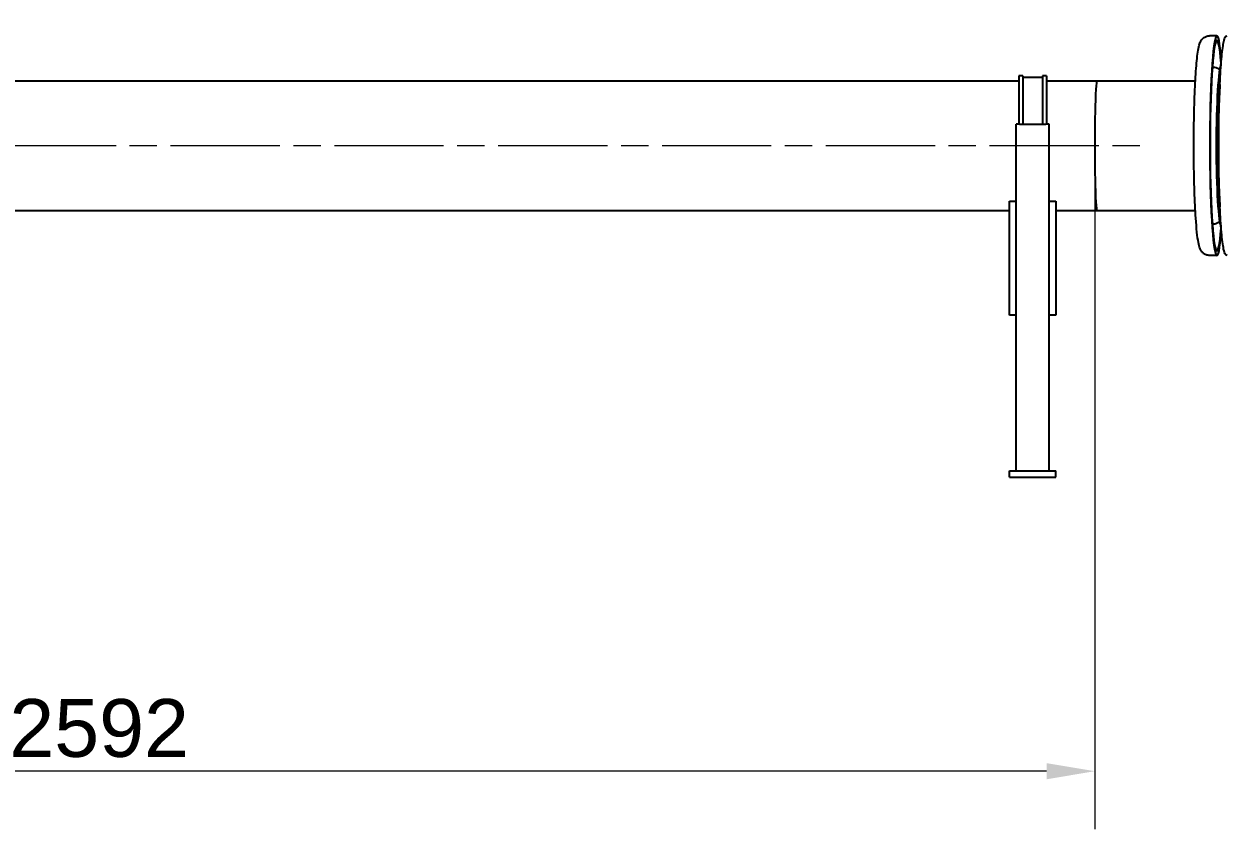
# Model space of a CAD drawing. Header units: millimetres. Extents: x 0 to 14850, y -38768 to 10500.
# Drawn here: x 3728 to 5283, y 7608 to 8652 of the extents above; entities that cross this region are included whole.
import ezdxf

# ---------------------------------------------------------------- set-up
doc = ezdxf.new("R2010")
doc.units = ezdxf.units.MM
doc.header["$LTSCALE"] = 25
doc.linetypes.add('CHAIN', pattern=[0.3543, 0.2362, -0.0295, 0.0591, -0.0295])
for name, color, linetype, lineweight in [('Centerline', 7, 'Continuous', 18), ('Dimension', 7, 'Continuous', 18), ('Visible', 7, 'Continuous', 25)]:
    doc.layers.add(name, color=color, linetype=linetype, lineweight=lineweight)
doc.styles.add('Title', font='arial.ttf')
doc.dimstyles.new('Default - Method 2b', dxfattribs={"dimscale": 25, "dimtxt": 3, "dimasz": 2.5, "dimexe": 3, "dimexo": 0.5, "dimgap": 0.7, "dimtad": 0, "dimtoh": 1, "dimdec": 1, "dimrnd": 1e-08, "dimtxsty": 'Title', "dimcen": 0.09, "dimdle": 10, "dimclrd": 256, "dimclre": 256, "dimclrt": 7, "dimadec": 0, "dimazin": 2, "dimtfac": 0.833333, "dimtdec": 1, "dimtmove": 0, "dimatfit": 3, "dimfxl": 1, "dimtolj": 1, "dimlwd": -1, "dimlwe": -1, "dimarcsym": 0})

# ---------------------------------------------------------------- blocks, each defined once
blk = doc.blocks.new('*D53')
at = {"layer": 'Defpoints', "color": 0, "transparency": 16777216}
for p in [(2525.7, 8494.4), (5117.7, 8494.4), (2525.7, 7682.9)]:
    blk.add_point(p, dxfattribs=at)
at = {"layer": 'Dimension', "transparency": 16777216}
for p, q in [((2525.7, 8481.9), (2525.7, 7607.9)), ((5117.7, 8481.9), (5117.7, 7607.9)), ((5055.2, 7682.9), (2588.2, 7682.9))]:
    blk.add_line(p, q, dxfattribs=at)
for points in [[(2588.2, 7693.3), (2588.2, 7672.4), (2525.7, 7682.9)], [(5055.2, 7693.3), (5055.2, 7672.4), (5117.7, 7682.9)]]:
    blk.add_solid(points, dxfattribs=at)
at = {"layer": 'Dimension', "color": 7, "transparency": 16777216, "insert": (3709.5, 7700.4), "char_height": 75, "attachment_point": 7, "style": 'Title'}
blk.add_mtext('\\A1;2592', dxfattribs=at)

msp = doc.modelspace()

# ---------------------------------------------------------------- linework, layer by layer
at = {"layer": 'Centerline', "linetype": 'CHAIN', "ltscale": 23.990969}
msp.add_line((2856.23, 8494.43), (5182.91, 8494.43), dxfattribs=at)
at = {"layer": 'Visible'}
for p, q in [((5276.14, 8636.93), (5266.66, 8636.93)), ((5271.15, 8596.43), (5270.21, 8596.43)), ((5019.34, 8584.93), (5019.34, 8522.43)), ((5024.34, 8584.93), (5019.34, 8584.93)), ((5024.34, 8584.93), (5024.34, 8522.43)), ((5049.84, 8582.93), (5024.34, 8582.93)), ((5049.84, 8584.93), (5049.84, 8522.43)), ((5054.84, 8584.93), (5049.84, 8584.93)), ((5054.84, 8584.93), (5054.84, 8522.43)), ((3054.84, 8578.58), (5019.34, 8578.58)), ((5054.84, 8578.58), (5120.41, 8578.58)), ((5120.41, 8578.58), (5248.12, 8578.58)), ((5019.84, 8522.43), (5015.84, 8522.43)), ((5015.84, 8072.43), (5015.84, 8522.43)), ((5019.84, 8522.43), (5054.34, 8522.43)), ((5058.34, 8522.43), (5054.34, 8522.43)), ((5058.34, 8072.43), (5058.34, 8522.43)), ((3067.09, 8410.28), (5007.09, 8410.28)), ((5007.09, 8422.43), (5015.84, 8422.43)), ((5007.09, 8274.43), (5007.09, 8422.43)), ((5058.34, 8422.43), (5067.09, 8422.43)), ((5067.09, 8422.43), (5067.09, 8274.43)), ((5067.09, 8410.28), (5120.41, 8410.28)), ((5120.41, 8410.28), (5248.12, 8410.28)), ((5271.15, 8392.43), (5270.21, 8392.43)), ((5276.14, 8351.93), (5266.66, 8351.93)), ((5015.84, 8274.43), (5007.09, 8274.43)), ((5067.09, 8274.43), (5058.34, 8274.43)), ((5007.09, 8064.43), (5007.09, 8072.43)), ((5007.09, 8072.43), (5067.09, 8072.43)), ((5067.09, 8064.43), (5067.09, 8072.43)), ((5007.09, 8064.43), (5067.09, 8064.43))]:
    msp.add_line(p, q, dxfattribs=at)
for centre, major_axis, ratio, start_param, end_param in [((5276.14, 8494.43), (0, -142.5), 0.0654138, 2.4648506, 6.9599274), ((5276.14, 8494.43), (0, -136.5), 0.0654138, 2.4742984, 6.9504796), ((5282.13, 8494.43), (0, -106), 0.0654138, 3.2256224, 6.1991556), ((5120.41, 8494.43), (0, 84.15), 0.0327419, 0, 3.1415927), ((5284.63, 8494.43), (0, 106), 0.0654138, 0.7247997, 2.416793), ((5284.63, 8494.43), (0, -105), 0.0654138, 3.9047549, 5.520023)]:
    msp.add_ellipse(centre, major_axis=major_axis, ratio=ratio, start_param=start_param, end_param=end_param, dxfattribs=at)
for points, knots in [([(5266.66, 8351.93), (5265.05, 8351.93), (5263.45, 8352.27), (5260.66, 8353.35), (5259.51, 8354.1), (5257.51, 8355.72), (5256.79, 8356.58), (5255.32, 8358.59), (5254.83, 8359.6), (5253.15, 8363.42), (5252.66, 8365.8), (5250.7, 8376.2), (5249.63, 8386.77), (5248.03, 8410.68), (5247.47, 8422.5), (5246.63, 8448.03), (5246.35, 8461.71), (5246.08, 8489.66), (5246.1, 8503.93), (5246.43, 8531.67), (5246.74, 8545.14), (5247.63, 8569.99), (5248.21, 8581.36), (5249.6, 8601.01), (5250.4, 8609.2), (5251.87, 8619.12), (5252.42, 8622.08), (5253.64, 8626.43), (5254.08, 8627.95), (5255.75, 8630.87), (5256.37, 8631.85), (5258.46, 8634.01), (5259.92, 8635.24), (5263.47, 8636.6), (5265.06, 8636.93), (5266.66, 8636.93)], [0.5778917, 0.5778917, 0.5778917, 0.5778917, 0.6031851, 0.6031851, 0.6310756, 0.6310756, 0.666701, 0.666701, 0.7254631, 0.7254631, 0.91092, 0.91092, 1.3539774, 1.3539774, 1.682383, 1.682383, 2.0056088, 2.0056088, 2.3276249, 2.3276249, 2.6496991, 2.6496991, 2.9731866, 2.9731866, 3.3026084, 3.3026084, 3.490979, 3.490979, 3.6052317, 3.6052317, 3.6520371, 3.6520371, 3.6944064, 3.6944064, 3.7194843, 3.7194843, 3.7194843, 3.7194843]), ([(5289.61, 8351.93), (5288.6, 8351.93), (5287.84, 8352.52), (5286.01, 8354.66), (5285.54, 8356.82), (5283.82, 8365.3), (5282.89, 8372.77), (5281.27, 8391.55), (5280.58, 8402.65), (5279.47, 8427.56), (5279.05, 8441.35), (5278.51, 8470.25), (5278.39, 8485.35), (5278.47, 8515.35), (5278.67, 8530.25), (5279.37, 8558.34), (5279.87, 8571.53), (5281.11, 8594.87), (5281.85, 8605.02), (5283.53, 8621.32), (5284.44, 8627.41), (5286.23, 8634.21), (5286.38, 8636.93), (5289.61, 8636.93)], [1.5707963, 1.5707963, 1.5707963, 1.5707963, 1.6475082, 1.6475082, 1.8823404, 1.8823404, 2.220516, 2.220516, 2.5426619, 2.5426619, 2.8633512, 2.8633512, 3.1837096, 3.1837096, 3.5040076, 3.5040076, 3.8244152, 3.8244152, 4.1452955, 4.1452955, 4.4684843, 4.4684843, 4.712389, 4.712389, 4.712389, 4.712389]), ([(5271.15, 8596.43), (5272.52, 8596.43), (5273.88, 8596.17), (5276.29, 8595.3), (5277.31, 8594.68), (5278.68, 8593.64), (5279.15, 8593.2), (5279.54, 8592.79)], [3.719484349, 3.719484349, 3.719484349, 3.719484349, 3.743092474, 3.743092474, 3.769032158, 3.769032158, 3.788344565, 3.788344565, 3.788344565, 3.788344565]), ([(5279.54, 8396.08), (5278.86, 8395.36), (5277.93, 8394.53), (5275.43, 8393.19), (5273.96, 8392.66), (5271.95, 8392.45), (5271.55, 8392.43), (5271.15, 8392.43)], [6.792216787, 6.792216787, 6.792216787, 6.792216787, 6.825883256, 6.825883256, 6.854261436, 6.854261436, 6.861077003, 6.861077003, 6.861077003, 6.861077003])]:
    msp.add_open_spline(points, degree=3, knots=knots, dxfattribs=at)

# ---------------------------------------------------------------- dimensions: what is measured, and where the dimension line sits
at = {"layer": 'Dimension'}
dim = msp.add_linear_dim(base=(2525.74, 7682.86), p1=(5117.66, 8494.43), p2=(2525.74, 8494.43), angle=180, dimstyle='Default - Method 2b', override={"dimgap": 0.7, "dimtad": 1, "dimtoh": 0, "dimdec": 0, "dimtol": 0, "dimlim": 0, "dimtp": 0, "dimtm": 0, "dimtdec": 1, "dimtofl": 0, "dimatfit": 1}, dxfattribs=at)
dim.commit()
dim.dimension.update_dxf_attribs({"geometry": '*D53', "text_midpoint": (3821.7, 7682.86), "dimtype": 160})

doc.saveas('drawing.dxf')
